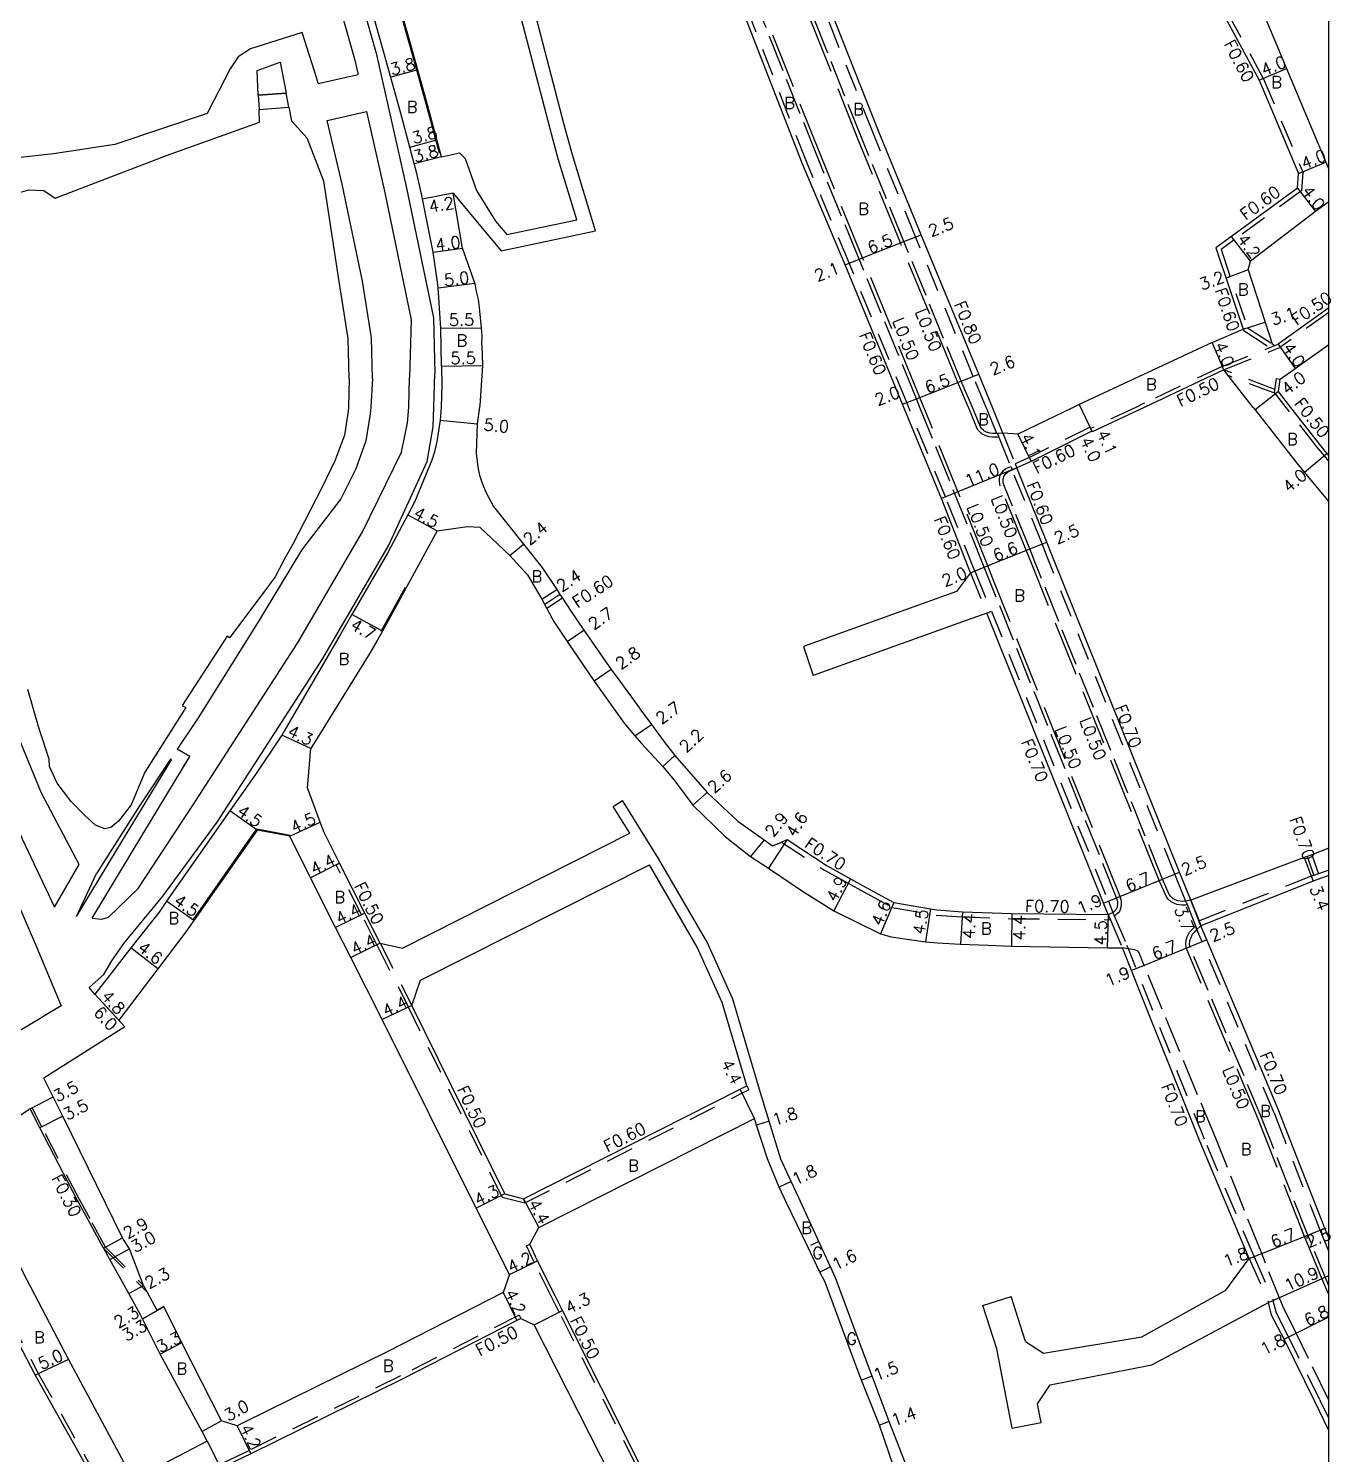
# Model space of a CAD drawing. Header units: metres. Extents: x -4000 to -3200, y -110400 to -109800.
# Drawn here: x -3375.6 to -3199.8, y -110187.7 to -109995.1 of the extents above; entities that cross this region are included whole.
import ezdxf

# ---------------------------------------------------------------- set-up
doc = ezdxf.new("R2010")
doc.units = ezdxf.units.M
doc.header["$LTSCALE"] = 2.5
for name, pattern in [('2213000', [1.5, 1, -0.5]), ('2227000', [2.5, 2, -0.5]), ('2232000', [2.5, 1.5, -1]), ('2233000', [4, 3, -1]), ('6301000', [1, 0.5, -0.5])]:
    doc.linetypes.add(name, pattern=pattern)
for name, color, linetype in [('2101000', 177, 'Continuous'), ('2102000', 191, 'Continuous'), ('2102001', 191, 'Continuous'), ('2203000', 5, 'Continuous'), ('2213000', 6, '2213000'), ('2227000', 3, '2227000'), ('2232000', 4, '2232000'), ('2233000', 62, '2233000'), ('6132000', 1, '6132000'), ('9201100', 215, 'Continuous'), ('9201500', 222, 'Continuous'), ('9202100', 82, 'Continuous'), ('9202200', 155, '6301000'), ('9203500', 155, 'Continuous'), ('9301100', 77, 'Continuous'), ('999', 7, 'Continuous')]:
    doc.layers.add(name, color=color, linetype=linetype)
doc.styles.add('Dm_Anotation', font='txt.shx', dxfattribs={"bigfont": 'pscdm.shx'})
doc.linetypes.add('6132000', pattern='A,1e-07,[100,DM.shx,S=0.25,R=0,X=0,Y=0],0.05,[100,DM.shx,S=0.2,R=0,X=0,Y=0],0.05,[100,DM.shx,S=0.15,R=0,X=0,Y=0],0.05,[100,DM.shx,S=0.1,R=0,X=0,Y=0],0.05,[100,DM.shx,S=0.05,R=0,X=0,Y=0],4.8', length=5)

msp = doc.modelspace()

# ---------------------------------------------------------------- linework, layer by layer
at = {"layer": '2101000'}
for points in [[(-3319.83, -110040.71), (-3319.94, -110035.58), (-3320.29, -110030.14), (-3320.41, -110029.35), (-3320.96, -110025.3), (-3322.55, -110017.44), (-3323.18, -110014.7), (-3325.38, -110006.42), (-3327.56, -109998.66), (-3330.09, -109989.71), (-3334.64, -109975.15)], [(-3319.86, -110012.42), (-3321.72, -110005.42), (-3323.9, -109997.63), (-3327.15, -109986.13), (-3330.82, -109973.99)], [(-3257.4, -110046.28), (-3257.57, -110045.86), (-3265.35, -110027.01), (-3271.13, -110013.3), (-3279.28, -109992.37), (-3282.12, -109985.39), (-3284.91, -109978.13), (-3285.67, -109976.34)], [(-3245.43, -110046.28), (-3247.29, -110041.81), (-3255.07, -110022.97), (-3260.77, -110009.05), (-3269, -109988.32), (-3271.83, -109981.22), (-3273.38, -109977.39)], [(-3240.74, -109981.78), (-3239.58, -109984.62), (-3234.02, -109983.07), (-3228.47, -109981.42), (-3221.47, -109979.52), (-3218.84, -109980.58), (-3213.21, -109993.01), (-3214.12, -109993.42), (-3209.4, -110002.09), (-3204.09, -110014.7)], [(-3209.56, -109991.36), (-3205.71, -110000.53), (-3200.41, -110013.15), (-3200, -110014.11)], [(-3204.25, -110016.66), (-3204.09, -110014.7)], [(-3314.39, -110037.89), (-3314.38, -110036.62), (-3314.44, -110035.52), (-3314.7, -110032.81), (-3314.87, -110031.73), (-3315.11, -110030.62), (-3315.26, -110029.84), (-3315.33, -110029.51), (-3315.48, -110029.1), (-3317, -110024.79), (-3318.28, -110017.35)], [(-3204.25, -110016.66), (-3213.14, -110023.18), (-3215.28, -110024.75)], [(-3200, -110018.52), (-3201.82, -110019.84), (-3210.61, -110026.53)], [(-3215.28, -110024.75), (-3211.56, -110035.72)], [(-3210.91, -110027.69), (-3210.61, -110026.53)], [(-3210.91, -110027.69), (-3208.61, -110034.76), (-3207.66, -110037.69)], [(-3200, -110032.85), (-3206.86, -110037.76)], [(-3215.77, -110037.52), (-3211.56, -110035.72)], [(-3314.39, -110037.89), (-3314.33, -110040.64), (-3314.69, -110046.04)], [(-3215.77, -110037.52), (-3233.72, -110045.9), (-3234.53, -110046.28)], [(-3207.66, -110037.69), (-3207.29, -110037.93)], [(-3207.29, -110037.93), (-3206.86, -110037.76)], [(-3206.6, -110042.45), (-3204.58, -110041.04), (-3200, -110037.77)], [(-3319.83, -110040.71), (-3319.81, -110043.26), (-3319.91, -110046.27)], [(-3214.21, -110041.2), (-3224.93, -110046.28)], [(-3210.23, -110046.28), (-3213.61, -110041.97), (-3214.21, -110041.2)], [(-3206.83, -110044.14), (-3206.6, -110042.45)], [(-3205.15, -110046.28), (-3206.83, -110044.14)], [(-3319.91, -110046.27), (-3320.01, -110048.01), (-3320.5, -110050.91), (-3320.81, -110052.3), (-3321.15, -110053.43), (-3323.48, -110059.07), (-3324.41, -110060.81), (-3327.16, -110065.96), (-3331.96, -110074.24), (-3333.55, -110077), (-3341.4, -110090.54), (-3344.99, -110095.88), (-3348.43, -110100.8), (-3356.97, -110113), (-3357.99, -110114.45), (-3361.79, -110119.3), (-3364.86, -110123.25), (-3366.65, -110125.52)], [(-3314.72, -110046.27), (-3315.04, -110048.5), (-3315.16, -110052.45)], [(-3314.69, -110046.04), (-3314.72, -110046.27)], [(-3248.39, -110068.61), (-3252.34, -110058.57), (-3257.4, -110046.28)], [(-3244.03, -110049.76), (-3245.43, -110046.28)], [(-3234.53, -110046.28), (-3242, -110049.9), (-3244.03, -110049.76)], [(-3224.93, -110046.28), (-3231.96, -110049.6), (-3232.01, -110049.51), (-3240.21, -110053.59), (-3242.14, -110054.46)], [(-3210.23, -110046.28), (-3209.98, -110046.6), (-3204.35, -110053.8), (-3203.28, -110055.09), (-3200, -110059.05)], [(-3200, -110052.78), (-3200.22, -110052.51), (-3201.24, -110051.28), (-3205.15, -110046.28)], [(-3315.16, -110052.45), (-3314.95, -110054.38), (-3314.74, -110055.42), (-3314.37, -110056.54), (-3313.88, -110057.72), (-3312.85, -110059.67), (-3308.77, -110064.75), (-3306.3, -110067.88), (-3304.29, -110070.88), (-3303.85, -110071.54), (-3303.53, -110072.04), (-3302.42, -110073.74), (-3300.64, -110076.36), (-3296.93, -110081.67), (-3295.75, -110083.28), (-3293.12, -110086.89), (-3293.05, -110087), (-3291.51, -110089.11), (-3289.78, -110091.44), (-3288.33, -110093.3), (-3283.97, -110098.29), (-3279.81, -110102.16), (-3276.27, -110104.7), (-3275.15, -110105.52)], [(-3218.63, -110112.84), (-3220.16, -110109.06), (-3237.41, -110066.21), (-3238.09, -110064.47), (-3242.14, -110054.46)], [(-3320.45, -110062.94), (-3316.36, -110062.38), (-3314.66, -110062.47), (-3310.61, -110066.29), (-3308.24, -110068.9), (-3306.29, -110072.21), (-3304.91, -110074.78), (-3304.68, -110075.22), (-3302.86, -110077.89), (-3299.23, -110083.27), (-3295.19, -110088.93), (-3293.72, -110090.66), (-3292.84, -110091.69), (-3289.95, -110094.78), (-3288.27, -110096.87), (-3285.93, -110100), (-3281.55, -110104.23), (-3278.1, -110106.96)], [(-3320.45, -110062.94), (-3323.21, -110068.11), (-3327.84, -110076.51), (-3328.53, -110077.76), (-3329.52, -110079.47), (-3337.5, -110092.34)], [(-3229.82, -110114.78), (-3230.44, -110113.25), (-3246.21, -110074.07)], [(-3328.13, -110118.67), (-3330.21, -110114.58), (-3333.61, -110107.87), (-3335.72, -110103.71), (-3336.24, -110102.3), (-3337.96, -110097.67), (-3337.5, -110092.34)], [(-3344.74, -110103.37), (-3353.29, -110115.58), (-3354.38, -110117.13), (-3358.16, -110122.13), (-3363.42, -110129.07)], [(-3340.32, -110104.21), (-3344.74, -110103.37)], [(-3310.67, -110163.4), (-3315.15, -110154.43), (-3327.85, -110128.96), (-3332.09, -110120.6), (-3334.15, -110116.53), (-3337.56, -110109.82), (-3340.32, -110104.21)], [(-3275.15, -110105.52), (-3273.95, -110104.99), (-3273.18, -110104.66)], [(-3273.18, -110104.66), (-3267.77, -110108.21), (-3264.6, -110109.95), (-3262.48, -110111.12), (-3258.74, -110113.18), (-3253.82, -110114.03), (-3252.97, -110114.17), (-3249.51, -110114.41), (-3242.82, -110114.65), (-3229.82, -110114.78)], [(-3200, -110105.84), (-3202.31, -110106.71), (-3202.96, -110106.96), (-3203.36, -110107.1), (-3218.63, -110112.84)], [(-3278.1, -110106.96), (-3275.68, -110108.52), (-3271.08, -110111.63), (-3266.88, -110114.29), (-3260.56, -110117.41), (-3259.13, -110117.8), (-3254.48, -110118.48), (-3252.88, -110118.63), (-3249.74, -110118.8), (-3246.06, -110118.93), (-3242.87, -110119.05), (-3229.93, -110119.28), (-3227.9, -110119.28)], [(-3200, -110109.52), (-3202.13, -110110.27), (-3217.29, -110116.29)], [(-3200, -110158.45), (-3200.54, -110157.16), (-3205.27, -110145.11), (-3206.76, -110141.31), (-3216.48, -110118.22), (-3217.29, -110116.29)], [(-3210.75, -110161.24), (-3217.45, -110145.4), (-3223.55, -110130.15), (-3225.18, -110126.09), (-3226.67, -110122.36), (-3227.9, -110119.28)], [(-3371.2, -110127.1), (-3376.74, -110130.47)], [(-3311.31, -110152.51), (-3323.88, -110127.06)], [(-3363.42, -110129.07), (-3362.61, -110129.96), (-3373.58, -110136.91)], [(-3349.56, -110183.17), (-3354.91, -110172.62), (-3357.37, -110167.75), (-3358.24, -110168.25), (-3359.56, -110165.85), (-3360.08, -110164.9), (-3362.01, -110159.94), (-3362.94, -110158.45), (-3371, -110142), (-3372.3, -110139.43), (-3373.58, -110136.91)], [(-3243.43, -110221.94), (-3241.69, -110221.01), (-3241.89, -110220.61), (-3243.39, -110217.66), (-3244.58, -110215.51), (-3251.21, -110203.5), (-3251.92, -110202.21), (-3254.42, -110195.97), (-3259.37, -110183.28), (-3261.71, -110177.12), (-3262.88, -110174.03), (-3266.65, -110163.86), (-3267.31, -110162.39), (-3268.87, -110158.93), (-3271.6, -110153.07), (-3272.62, -110150.86), (-3274.01, -110147.84), (-3275.58, -110142.71), (-3276.9, -110138.4), (-3277.26, -110137.19)], [(-3308.79, -110153.17), (-3279.53, -110138.37), (-3278.61, -110137.91)], [(-3375.42, -110141.03), (-3379.31, -110143.7), (-3377.63, -110159.36), (-3377.45, -110161.02), (-3375.84, -110164.12), (-3370.23, -110174.87), (-3361.49, -110191.15)], [(-3351.51, -110185.9), (-3352.18, -110184.63), (-3357.83, -110174.16), (-3360.24, -110169.4), (-3360.51, -110168.87), (-3362.1, -110165.98), (-3364.63, -110161.39), (-3365.46, -110159.89), (-3365.48, -110159.85), (-3367.59, -110156.02), (-3369.01, -110153.43), (-3374.11, -110143.61), (-3375.42, -110141.03)], [(-3306.69, -110157.04), (-3277.6, -110142.32)], [(-3245.07, -110218.29), (-3246.16, -110216.38), (-3252.79, -110204.35), (-3253.74, -110202.48), (-3256.28, -110196.7), (-3260.69, -110183.77), (-3263.11, -110177.67), (-3264.29, -110174.56), (-3268.04, -110164.43), (-3268.75, -110163.1), (-3270.39, -110159.66), (-3273.25, -110153.73), (-3274.25, -110151.62), (-3275.82, -110147.8), (-3277.3, -110143.23), (-3277.6, -110142.32)], [(-3311.31, -110152.51), (-3308.79, -110153.17)], [(-3307.92, -110159.33), (-3306.69, -110157.04)], [(-3287.11, -110200.9), (-3293.11, -110188.97), (-3303.5, -110168.28), (-3304.5, -110166.28), (-3306.9, -110161.54), (-3307.92, -110159.33)], [(-3381.65, -110163.77), (-3374.75, -110177.01), (-3365.48, -110193.43), (-3364.31, -110195.5)], [(-3310.67, -110163.4), (-3311.54, -110165.85)], [(-3311.54, -110165.85), (-3327.08, -110173.81), (-3346.66, -110183.46), (-3347.47, -110183.87)], [(-3200, -110184.46), (-3201.87, -110180.65), (-3206.06, -110172.12), (-3207.74, -110168.9), (-3208.17, -110167.18)], [(-3309.15, -110169.35), (-3309.69, -110169.62), (-3325.17, -110177.55), (-3345.58, -110187.62), (-3349.66, -110189.56), (-3359.66, -110194.71)], [(-3309.15, -110169.35), (-3307.34, -110170.21)], [(-3290.86, -110202.79), (-3296.86, -110190.85), (-3307.34, -110170.21)], [(-3347.47, -110183.87), (-3349.56, -110183.17)], [(-3351.51, -110185.9), (-3361.49, -110191.15)]]:
    msp.add_lwpolyline(points, dxfattribs=at)
at = {"layer": '2102000'}
for points in [[(-3389.94, -109902.06), (-3388.85, -109903.77), (-3384.47, -109908.68), (-3378.33, -109913.68), (-3374.35, -109916.98), (-3364.21, -109926.59), (-3354.44, -109936.93), (-3350.58, -109941.3), (-3347.39, -109947.9), (-3341.5, -109959.94), (-3338.1, -109968.51), (-3331.96, -109986.87), (-3328.69, -109998.44), (-3324.62, -110016.45), (-3320.93, -110034.2), (-3320.76, -110041.72)], [(-3394.02, -109903.73), (-3391.1, -109905.84), (-3386.58, -109913.65), (-3379.75, -109915.97), (-3376.14, -109919.15), (-3366.33, -109928.72), (-3356.65, -109938.96), (-3353.1, -109942.98), (-3350.1, -109949.18), (-3344.25, -109961.15), (-3340.92, -109969.53), (-3334.83, -109987.75), (-3331.6, -109999.19), (-3331.12, -110001.3)], [(-3319.86, -110012.42), (-3317.43, -110011.92), (-3316.67, -110012.65), (-3315.12, -110016.98), (-3312.58, -110021.12), (-3311.04, -110022.95), (-3301.59, -110020.94), (-3304.1, -110012.71), (-3305.19, -110008.65), (-3311.92, -109982.77)], [(-3318.28, -110017.35), (-3314.15, -110022.36), (-3311.8, -110025.15), (-3299.04, -110022.44), (-3302.18, -110012.16), (-3303.27, -110008.12), (-3309.98, -109982.27)], [(-3336.51, -110002.53), (-3336.67, -110001.85), (-3338.66, -109995.64), (-3345.66, -109997.84), (-3347.31, -109998.95), (-3348.38, -110000.57), (-3351.48, -110006.57), (-3363.99, -110010.76), (-3372.26, -110012.05), (-3380.82, -110012.98), (-3387.26, -110015.33), (-3391.36, -110017.65), (-3402.23, -110024.64), (-3402.16, -110025.4)], [(-3344.59, -110004.11), (-3344.74, -110000.8), (-3341.63, -109999.66), (-3340.84, -110003.83)], [(-3336.51, -110002.53), (-3331.12, -110001.3)], [(-3344.59, -110004.11), (-3340.84, -110003.83)], [(-3395.8, -110025.59), (-3395.61, -110026.56), (-3394.21, -110026.56), (-3389.67, -110023.73), (-3389.48, -110022.05), (-3384.06, -110020.08), (-3380.67, -110018.35), (-3375.6, -110016.9), (-3373.57, -110017.01), (-3372.02, -110018.01), (-3356.99, -110012.25), (-3344.41, -110007.77), (-3344.49, -110006.06)], [(-3344.49, -110006.06), (-3340.47, -110005.75)], [(-3340.47, -110005.75), (-3340.13, -110007.56)], [(-3335.31, -110007.55), (-3329.98, -110006.34)], [(-3329.98, -110006.34), (-3327.55, -110017.07), (-3323.94, -110034.46), (-3324.18, -110042.24)], [(-3332.3, -110042.41), (-3332.46, -110036.96), (-3333.67, -110029.28), (-3335.73, -110015.73), (-3338.01, -110009.93), (-3340.13, -110007.56)], [(-3329.15, -110042.36), (-3329.3, -110036.91), (-3330.51, -110029.23), (-3333.26, -110016.12), (-3335.31, -110007.55)], [(-3332.3, -110042.41), (-3332.42, -110046.27)], [(-3329.15, -110042.36), (-3329.41, -110046.27)], [(-3324.28, -110046.27), (-3324.18, -110042.24)], [(-3320.87, -110046.27), (-3320.76, -110041.72)], [(-3404.1, -110046.27), (-3397.28, -110064.68), (-3389, -110085.58), (-3380.74, -110104.81), (-3374.57, -110119.17), (-3371.2, -110127.1)], [(-3399.8, -110046.27), (-3393.28, -110063.49), (-3385.3, -110084.06), (-3376.48, -110104.58), (-3372.14, -110113.81)], [(-3368.8, -110108.05), (-3373.86, -110098.41), (-3376.97, -110090.83), (-3384.23, -110072.83), (-3392.01, -110052.73), (-3394.23, -110046.27)], [(-3332.42, -110046.27), (-3332.46, -110046.8), (-3332.97, -110050.04), (-3334.2, -110053.41), (-3335.99, -110057.05), (-3339.92, -110064.78), (-3341.13, -110066.94), (-3342.31, -110069.18), (-3344, -110071.43), (-3348.5, -110077.43), (-3348.79, -110077.17), (-3354.89, -110086.55), (-3354.38, -110086.8), (-3359.9, -110095.54), (-3361.75, -110099.98), (-3363.47, -110102.19), (-3364.49, -110103.04), (-3365.32, -110103.19), (-3366.57, -110102.7), (-3368.01, -110101.43), (-3369.89, -110099.48), (-3371.74, -110097.06), (-3372.79, -110094.77), (-3372.83, -110093.82), (-3374.19, -110089.72), (-3375.71, -110084.4)], [(-3367.01, -110115.26), (-3365.74, -110115.4), (-3364.82, -110115.14), (-3360.83, -110111.25), (-3353.47, -110100.09), (-3339.28, -110078.13), (-3330.53, -110063.11), (-3325.27, -110052.34), (-3324.44, -110048.36), (-3324.28, -110046.27)], [(-3362.75, -110118.72), (-3357.5, -110112.31), (-3350.13, -110102.3), (-3335.87, -110080.21), (-3327.01, -110065), (-3321.8, -110053.61), (-3320.98, -110048.89), (-3320.87, -110046.27)], [(-3329.41, -110046.27), (-3329.47, -110047.14), (-3330.05, -110050.8), (-3331.43, -110054.59), (-3333.43, -110058.64), (-3338.74, -110065.57), (-3344.52, -110075.11), (-3352.73, -110088.21), (-3355.53, -110092.43)], [(-3248.39, -110068.61), (-3250.32, -110071.15), (-3270.98, -110078.6)], [(-3246.21, -110074.07), (-3248.99, -110075.05), (-3269.65, -110082.51)], [(-3367.01, -110115.26), (-3360.21, -110103.95), (-3353.84, -110093.46), (-3355.53, -110092.43)], [(-3369.13, -110115.06), (-3361.89, -110103.07), (-3356.32, -110093.89), (-3356.45, -110093.8)], [(-3356.45, -110093.8), (-3360.64, -110100.1), (-3366.43, -110109.23)], [(-3294.42, -110103.8), (-3296.67, -110100.18)], [(-3280.5, -110126.23), (-3283.97, -110118.52), (-3290.54, -110107.2), (-3295.39, -110099.39)], [(-3328.13, -110118.67), (-3325.12, -110119.35), (-3294.42, -110103.8)], [(-3372.14, -110113.81), (-3368.8, -110108.05)], [(-3323.88, -110127.06), (-3322.7, -110123.66), (-3291.77, -110108.06)], [(-3281.94, -110126.66), (-3285.31, -110119.21), (-3291.77, -110108.06)], [(-3369.13, -110115.06), (-3366.43, -110109.23)], [(-3366.65, -110125.52), (-3367.45, -110124.63), (-3365.46, -110122.88), (-3364.36, -110121.03), (-3362.75, -110118.72)], [(-3278.61, -110137.91), (-3281.94, -110126.66)], [(-3277.26, -110137.19), (-3280.5, -110126.23)], [(-3240.99, -110172.45), (-3238.55, -110174.02), (-3225.29, -110171.82), (-3213.93, -110165.54), (-3210.75, -110161.24)], [(-3240.99, -110172.45), (-3242.92, -110166.38)], [(-3242.78, -110184.18), (-3244.87, -110173.44), (-3246.73, -110167.59)], [(-3239.35, -110180.87), (-3237.64, -110178.32), (-3223.93, -110175.62), (-3208.17, -110167.18)], [(-3238.86, -110183.42), (-3239.35, -110180.87)]]:
    msp.add_lwpolyline(points, dxfattribs=at)
at = {"layer": '2102001'}
for points in [[(-3270.98, -110078.6), (-3269.65, -110082.51)], [(-3296.67, -110100.18), (-3295.39, -110099.39)], [(-3246.73, -110167.59), (-3242.92, -110166.38)], [(-3242.78, -110184.18), (-3238.86, -110183.42)]]:
    msp.add_lwpolyline(points, dxfattribs=at)
at = {"layer": '2203000'}
for points in [[(-3344.59, -110004.11), (-3340.84, -110003.83)], [(-3344.49, -110006.06), (-3340.47, -110005.75)]]:
    msp.add_lwpolyline(points, dxfattribs=at)
at = {"layer": '2213000'}
for points in [[(-3244.03, -110049.76), (-3244.87, -110049.8), (-3244.97, -110049.81), (-3245.4, -110049.79), (-3245.78, -110049.75), (-3246.24, -110049.63), (-3246.59, -110049.44), (-3246.67, -110049.37)], [(-3244, -110056.36), (-3244.01, -110056.01), (-3243.91, -110055.63), (-3243.64, -110055.2), (-3243.37, -110054.99), (-3242.78, -110054.73), (-3242.14, -110054.46)], [(-3229.82, -110114.78), (-3229.18, -110114.49), (-3228.91, -110114.27), (-3228.67, -110114.04), (-3228.54, -110113.68)], [(-3218.63, -110112.84), (-3219.33, -110112.98), (-3219.49, -110113), (-3219.83, -110113.02), (-3220.4, -110112.94), (-3220.5, -110112.9)], [(-3218.81, -110118.76), (-3218.77, -110118.35), (-3218.67, -110117.97), (-3218.42, -110117.45), (-3218.04, -110117.04), (-3217.82, -110116.83), (-3217.29, -110116.29)], [(-3225.7, -110119.81), (-3225.84, -110119.69), (-3226.26, -110119.56), (-3227.09, -110119.42), (-3227.9, -110119.28)]]:
    msp.add_lwpolyline(points, dxfattribs=at)
at = {"layer": '2227000'}
for points in [[(-3255.24, -110046.28), (-3255.71, -110045.12), (-3263.45, -110026.26), (-3269.09, -110012.46), (-3280.17, -109984.6), (-3283.07, -109977.44), (-3286.57, -109968.94), (-3293.1, -109953.06), (-3295.64, -109946.51), (-3296.55, -109944.64)], [(-3248.13, -110046.28), (-3249.66, -110042.75), (-3257.4, -110023.88), (-3263.06, -110010.04), (-3274.15, -109982.16), (-3275.24, -109979.47), (-3275.27, -109979)], [(-3228.54, -110113.68), (-3228.5, -110113.39), (-3228.53, -110113.05), (-3228.68, -110112.53), (-3245.83, -110069.65), (-3246.54, -110067.86), (-3255.24, -110046.28)], [(-3246.91, -110049.12), (-3247.07, -110048.91), (-3248.13, -110046.28)], [(-3246.67, -110049.37), (-3246.91, -110049.12)], [(-3220.5, -110112.9), (-3220.76, -110112.81), (-3221.02, -110112.67), (-3221.36, -110112.36), (-3221.57, -110112.06), (-3222.47, -110110), (-3239.72, -110067.16), (-3240.41, -110065.4), (-3243.91, -110056.74), (-3244, -110056.36)], [(-3200, -110180.38), (-3204.44, -110171.33), (-3206.24, -110167.68), (-3209.08, -110160.57), (-3215.34, -110144.9), (-3224.96, -110121.66), (-3225.5, -110120.32), (-3225.63, -110119.97), (-3225.7, -110119.81)], [(-3200, -110164.95), (-3200.02, -110164.92), (-3202.86, -110158.09), (-3209.04, -110142.34), (-3218.8, -110119.16), (-3218.81, -110118.76)]]:
    msp.add_lwpolyline(points, dxfattribs=at)
at = {"layer": '2232000'}
for points in [[(-3256.75, -110046.28), (-3257.01, -110045.64), (-3264.8, -110026.79), (-3264.8, -110026.78), (-3270.57, -110013.07), (-3278.72, -109992.15), (-3281.56, -109985.17), (-3284.35, -109977.9), (-3285.12, -109976.11)], [(-3246.3, -110046.28), (-3248.03, -110042.12), (-3248.03, -110042.11), (-3255.82, -110023.26), (-3261.51, -110009.35), (-3269.74, -109988.62), (-3272.57, -109981.52), (-3274.12, -109977.69)], [(-3208.86, -110001.83), (-3213.28, -109993.7)], [(-3208.86, -110001.83), (-3203.48, -110014.6)], [(-3203.67, -110016.98), (-3203.48, -110014.6)], [(-3203.67, -110016.98), (-3212.78, -110023.66), (-3214.57, -110024.97)], [(-3214.57, -110024.97), (-3210.99, -110035.53)], [(-3200, -110033.47), (-3206.62, -110038.2)], [(-3211.56, -110035.72), (-3211.49, -110035.92)], [(-3211.49, -110035.92), (-3207.98, -110038.2)], [(-3210.99, -110035.53), (-3207.66, -110037.69)], [(-3214.42, -110040.75), (-3207.98, -110038.2), (-3207.29, -110037.93)], [(-3214, -110041.12), (-3206.62, -110038.2)], [(-3214.42, -110040.75), (-3224.9, -110045.71), (-3225.14, -110045.82)], [(-3214.21, -110041.2), (-3214, -110041.12)], [(-3207.3, -110043.87), (-3214.21, -110041.2)], [(-3207.23, -110044.43), (-3213.61, -110041.97)], [(-3207.35, -110044.28), (-3207.1, -110042.39)], [(-3207.1, -110042.39), (-3206.6, -110042.45)], [(-3205.79, -110046.28), (-3207.35, -110044.28)], [(-3247.83, -110068.39), (-3251.78, -110058.35), (-3256.55, -110046.77), (-3256.75, -110046.28)], [(-3246.17, -110046.58), (-3246.3, -110046.28)], [(-3244.87, -110049.8), (-3245.94, -110047.16), (-3246.17, -110046.58)], [(-3226.1, -110046.28), (-3232.18, -110049.15)], [(-3225.14, -110045.82), (-3226.1, -110046.28)], [(-3205.55, -110046.58), (-3205.79, -110046.28)], [(-3200, -110053.56), (-3200.6, -110052.83), (-3201.63, -110051.59), (-3205.32, -110046.88), (-3205.55, -110046.58)], [(-3244.77, -110049.8), (-3244.57, -110050.29), (-3242.97, -110054.26), (-3242.84, -110054.6), (-3242.78, -110054.73)], [(-3244.03, -110049.76), (-3242.36, -110053.91), (-3242.14, -110054.46)], [(-3232.01, -110049.51), (-3232.26, -110048.97), (-3240.46, -110053.05), (-3242.36, -110053.91)], [(-3219.29, -110113.1), (-3219.33, -110112.98), (-3219.4, -110112.82), (-3220.81, -110109.32), (-3238.06, -110066.47), (-3238.74, -110064.72), (-3242.78, -110054.73)], [(-3248.39, -110068.61), (-3246.21, -110074.07)], [(-3247.83, -110068.39), (-3247.79, -110068.5), (-3245.65, -110073.85)], [(-3303.85, -110071.54), (-3305.91, -110072.91)], [(-3303.53, -110072.04), (-3305.63, -110073.44)], [(-3246.21, -110074.07), (-3245.56, -110073.81), (-3229.79, -110112.99), (-3229.18, -110114.49), (-3229.13, -110114.6), (-3228.99, -110114.95), (-3227.29, -110118.93), (-3227.25, -110119.02)], [(-3273.95, -110104.99), (-3268.13, -110108.81), (-3264.94, -110110.56), (-3262.82, -110111.73), (-3258.97, -110113.85), (-3253.05, -110114.87), (-3249.56, -110115.1), (-3242.84, -110115.35), (-3229.52, -110115.48)], [(-3328.58, -110118.9), (-3330.65, -110114.8), (-3334.06, -110108.09), (-3333.61, -110107.87)], [(-3202.96, -110106.96), (-3202.06, -110109.51)], [(-3202.31, -110106.71), (-3201.4, -110109.28)], [(-3200, -110108.78), (-3201.4, -110109.28), (-3202.06, -110109.51), (-3202.38, -110109.62), (-3217.54, -110115.64)], [(-3219.29, -110113.1), (-3219.15, -110113.45), (-3218.03, -110116.32), (-3217.94, -110116.55)], [(-3218.63, -110112.84), (-3217.54, -110115.64), (-3217.29, -110116.29)], [(-3229.82, -110114.78), (-3229.52, -110115.48), (-3227.9, -110119.28)], [(-3207.41, -110141.58), (-3217.12, -110118.49), (-3217.82, -110116.83), (-3217.88, -110116.7), (-3217.9, -110116.65), (-3217.94, -110116.55)], [(-3328.58, -110118.9), (-3328.56, -110118.95), (-3324.47, -110126.99), (-3324.33, -110127.28)], [(-3328.13, -110118.67), (-3323.88, -110127.06)], [(-3210.11, -110160.97), (-3216.81, -110145.14), (-3227.09, -110119.42), (-3227.25, -110119.02)], [(-3311.65, -110152.94), (-3324.33, -110127.28)], [(-3308.59, -110153.74), (-3279.27, -110138.91), (-3278.34, -110138.45)], [(-3278.61, -110137.91), (-3278.34, -110138.45)], [(-3375.42, -110141.03), (-3375.15, -110140.89)], [(-3365.22, -110159.71), (-3367.32, -110155.88), (-3368.75, -110153.29), (-3373.84, -110143.47), (-3375.15, -110140.89)], [(-3207.41, -110141.58), (-3207.28, -110141.91), (-3206.07, -110144.99), (-3205.92, -110145.37)], [(-3200, -110160.27), (-3201.18, -110157.42), (-3205.92, -110145.37)], [(-3311.65, -110152.94), (-3308.59, -110153.74)], [(-3308.79, -110153.17), (-3308.59, -110153.74)], [(-3365.46, -110159.89), (-3359.56, -110165.85)], [(-3365.22, -110159.71), (-3360.08, -110164.9)], [(-3308.38, -110159.53), (-3307.92, -110159.33)], [(-3287.56, -110201.13), (-3293.55, -110189.19), (-3303.94, -110168.5), (-3304.95, -110166.51), (-3307.35, -110161.75), (-3308.38, -110159.53)], [(-3210.75, -110161.24), (-3208.17, -110167.18)], [(-3210.11, -110160.97), (-3210.08, -110161.02), (-3207.51, -110166.95)], [(-3381.1, -110163.75), (-3374.31, -110176.77), (-3363.78, -110195.43)], [(-3201.24, -110180.34), (-3205.44, -110171.81), (-3207.08, -110168.65), (-3207.51, -110166.95)], [(-3309.38, -110168.91), (-3325.39, -110177.1), (-3345.8, -110187.17), (-3349.88, -110189.11), (-3359.67, -110194.15), (-3359.88, -110194.26)], [(-3309.38, -110168.91), (-3309.15, -110169.35)], [(-3201.24, -110180.34), (-3201.18, -110180.47), (-3200, -110182.87)]]:
    msp.add_lwpolyline(points, dxfattribs=at)
at = {"layer": '2233000'}
for points in [[(-3254.7, -110046.28), (-3255.24, -110044.94), (-3262.98, -110026.08), (-3268.63, -110012.28), (-3279.71, -109984.42), (-3282.61, -109977.25), (-3286.1, -109968.75), (-3292.63, -109952.88), (-3295.18, -109946.31), (-3296.11, -109944.42)], [(-3248.67, -110046.28), (-3250.12, -110042.94), (-3257.86, -110024.07), (-3263.53, -110010.22), (-3274.61, -109982.35), (-3275.73, -109979.59), (-3275.77, -109978.99)], [(-3228.99, -110114.95), (-3228.89, -110114.91), (-3228.58, -110114.64), (-3228.24, -110114.32), (-3228.05, -110113.79), (-3228, -110113.4), (-3228.03, -110112.97), (-3228.2, -110112.37), (-3245.37, -110069.46), (-3246.07, -110067.68), (-3254.59, -110046.57), (-3254.7, -110046.28)], [(-3248.58, -110046.48), (-3248.67, -110046.28)], [(-3247.47, -110049.25), (-3248.58, -110046.48)], [(-3244.57, -110050.29), (-3244.97, -110050.31), (-3245.43, -110050.29), (-3245.87, -110050.25), (-3246.43, -110050.1), (-3246.86, -110049.86), (-3247.01, -110049.74), (-3247.47, -110049.25)], [(-3244.5, -110056.36), (-3244.51, -110055.95), (-3244.38, -110055.43), (-3244.01, -110054.86), (-3243.63, -110054.56), (-3242.97, -110054.26)], [(-3219.15, -110113.45), (-3219.43, -110113.5), (-3219.85, -110113.52), (-3220.52, -110113.43), (-3220.96, -110113.27), (-3221.31, -110113.09), (-3221.74, -110112.68), (-3222, -110112.31), (-3222.93, -110110.2), (-3240.18, -110067.34), (-3240.88, -110065.58), (-3244.39, -110056.89), (-3244.5, -110056.36)], [(-3200, -110166.09), (-3200.47, -110165.12), (-3203.32, -110158.27), (-3209.5, -110142.53), (-3219.29, -110119.27), (-3219.31, -110118.75), (-3219.27, -110118.26), (-3219.14, -110117.79), (-3218.83, -110117.17), (-3218.4, -110116.7), (-3218.03, -110116.32)]]:
    msp.add_lwpolyline(points, dxfattribs=at)
at = {"layer": '6132000'}
for points in [[(-3320.14, -110011.94), (-3321.86, -110005.46), (-3324.05, -109997.67), (-3327.29, -109986.17), (-3330.96, -109974.04)], [(-3328, -110076.52), (-3324.72, -110070.59)], [(-3353.36, -110115.46), (-3344.8, -110103.23)], [(-3344.8, -110103.23), (-3340.29, -110104.08)]]:
    msp.add_lwpolyline(points, dxfattribs=at)
at = {"layer": '9201100'}
for points in [[(-3323.05, -110000.67), (-3326.71, -110001.69)], [(-3209.4, -110002.09), (-3205.71, -110000.53)], [(-3324.13, -110011.13), (-3320.46, -110010.15)], [(-3319.86, -110012.42), (-3323.53, -110013.4)], [(-3204.09, -110014.7), (-3200.41, -110013.15)], [(-3318.28, -110017.35), (-3322.4, -110018.18)], [(-3204.25, -110016.66), (-3201.82, -110019.84)], [(-3257.4, -110023.88), (-3255.07, -110022.97)], [(-3210.61, -110026.53), (-3213.14, -110023.18)], [(-3320.96, -110025.3), (-3317, -110024.79)], [(-3263.45, -110026.26), (-3257.4, -110023.88)], [(-3265.35, -110027.01), (-3263.45, -110026.26)], [(-3210.91, -110027.69), (-3213.9, -110028.81)], [(-3320.29, -110030.14), (-3315.33, -110029.51)], [(-3211.56, -110035.72), (-3208.61, -110034.76)], [(-3319.94, -110035.58), (-3314.44, -110035.52)], [(-3214.21, -110041.2), (-3215.77, -110037.52)], [(-3206.86, -110037.76), (-3204.58, -110041.04)], [(-3319.83, -110040.71), (-3314.33, -110040.64)], [(-3255.71, -110045.12), (-3249.66, -110042.75)], [(-3249.66, -110042.75), (-3247.29, -110041.81)], [(-3206.83, -110044.14), (-3209.98, -110046.6)], [(-3257.57, -110045.86), (-3255.71, -110045.12)], [(-3233.72, -110045.9), (-3231.96, -110049.6)], [(-3233.72, -110045.9), (-3232.01, -110049.51)], [(-3320.01, -110048.01), (-3315.04, -110048.5)], [(-3242, -110049.9), (-3240.21, -110053.59)], [(-3200.22, -110052.51), (-3203.28, -110055.09)], [(-3242.14, -110054.46), (-3252.34, -110058.57)], [(-3324.41, -110060.81), (-3320.45, -110062.94)], [(-3310.61, -110066.29), (-3308.77, -110064.75)], [(-3246.54, -110067.86), (-3240.41, -110065.4)], [(-3240.41, -110065.4), (-3238.09, -110064.47)], [(-3248.39, -110068.61), (-3246.54, -110067.86)], [(-3306.29, -110072.21), (-3304.29, -110070.88)], [(-3327.84, -110076.51), (-3331.96, -110074.24)], [(-3302.86, -110077.89), (-3300.64, -110076.36)], [(-3296.93, -110081.67), (-3299.23, -110083.27)], [(-3293.72, -110090.66), (-3291.51, -110089.11)], [(-3337.5, -110092.34), (-3341.4, -110090.54)], [(-3289.95, -110094.78), (-3288.33, -110093.3)], [(-3285.93, -110100), (-3283.97, -110098.29)], [(-3344.74, -110103.37), (-3348.43, -110100.8)], [(-3340.32, -110104.21), (-3336.24, -110102.3)], [(-3276.27, -110104.7), (-3278.1, -110106.96)], [(-3273.18, -110104.66), (-3275.68, -110108.52)], [(-3333.61, -110107.87), (-3337.56, -110109.82)], [(-3203.36, -110107.1), (-3202.13, -110110.27)], [(-3264.6, -110109.95), (-3266.88, -110114.29)], [(-3228.68, -110112.53), (-3222.47, -110110)], [(-3222.47, -110110), (-3220.16, -110109.06)], [(-3353.29, -110115.58), (-3356.97, -110113)], [(-3258.74, -110113.18), (-3260.56, -110117.41)], [(-3253.82, -110114.03), (-3254.48, -110118.48)], [(-3230.44, -110113.25), (-3228.68, -110112.53)], [(-3217.29, -110116.29), (-3218.63, -110112.84)], [(-3330.21, -110114.58), (-3334.15, -110116.53)], [(-3249.51, -110114.41), (-3249.74, -110118.8)], [(-3242.82, -110114.65), (-3242.87, -110119.05)], [(-3229.82, -110114.78), (-3229.93, -110119.28)], [(-3216.48, -110118.22), (-3218.8, -110119.16)], [(-3358.16, -110122.13), (-3361.79, -110119.3)], [(-3328.13, -110118.67), (-3332.09, -110120.6)], [(-3218.8, -110119.16), (-3224.96, -110121.66)], [(-3224.96, -110121.66), (-3226.67, -110122.36)], [(-3363.42, -110129.07), (-3366.65, -110125.52)], [(-3323.88, -110127.06), (-3327.85, -110128.96)], [(-3277.6, -110142.32), (-3279.53, -110138.37)], [(-3375.42, -110141.03), (-3372.3, -110139.43)], [(-3371, -110142), (-3374.11, -110143.61)], [(-3275.58, -110142.71), (-3277.3, -110143.23)], [(-3272.62, -110150.86), (-3274.25, -110151.62)], [(-3311.31, -110152.51), (-3315.15, -110154.43)], [(-3308.79, -110153.17), (-3306.69, -110157.04)], [(-3365.48, -110159.85), (-3362.94, -110158.45)], [(-3209.08, -110160.57), (-3202.86, -110158.09)], [(-3202.86, -110158.09), (-3200.54, -110157.16)], [(-3364.63, -110161.39), (-3362.01, -110159.94)], [(-3210.75, -110161.24), (-3209.08, -110160.57)], [(-3310.67, -110163.4), (-3306.9, -110161.54)], [(-3267.31, -110162.39), (-3268.75, -110163.1)], [(-3208.17, -110167.18), (-3200, -110163.55)], [(-3362.1, -110165.98), (-3360.08, -110164.9)], [(-3311.54, -110165.85), (-3309.69, -110169.62)], [(-3360.24, -110169.4), (-3357.37, -110167.75)], [(-3360.24, -110169.4), (-3358.24, -110168.25)], [(-3307.34, -110170.21), (-3303.5, -110168.28)], [(-3204.44, -110171.33), (-3200, -110169.14)], [(-3206.06, -110172.12), (-3204.44, -110171.33)], [(-3354.91, -110172.62), (-3357.83, -110174.16)], [(-3370.23, -110174.87), (-3374.75, -110177.01)], [(-3261.71, -110177.12), (-3263.11, -110177.67)], [(-3349.56, -110183.17), (-3352.18, -110184.63)], [(-3259.37, -110183.28), (-3260.69, -110183.77)], [(-3347.47, -110183.87), (-3345.58, -110187.62)], [(-3351.51, -110185.9), (-3349.66, -110189.56)]]:
    msp.add_lwpolyline(points, dxfattribs=at)
at = {"layer": '9201100', "flags": 128}
msp.add_lwpolyline([(-3366.65, -110125.52), (-3362.61, -110129.96)], dxfattribs=at)
at = {"layer": '9202200'}
msp.add_lwpolyline([(-3268.87, -110158.93), (-3270.39, -110159.66)], dxfattribs=at)
at = {"layer": '9301100'}
msp.add_lwpolyline([(-3344.49, -110006.06), (-3340.47, -110005.75), (-3340.84, -110003.83), (-3344.59, -110004.11)], close=True, dxfattribs=at)
at = {"layer": '999'}
msp.add_lwpolyline([(-4000, -110400), (-3200, -110400), (-3200, -109800), (-4000, -109800)], close=True, dxfattribs=at)

# ---------------------------------------------------------------- texts
at = {"layer": '9201500', "style": 'Dm_Anotation'}
for s, rotation, p in [('3.8', 14.8862, (-3326.55, -110001.45)), ('4.0', 22.0553, (-3208.77, -110001.52)), ('3.8', 14.883, (-3323.6, -110010.73)), ('3.8', 14.9795, (-3323.43, -110013.23)), ('4.0', 22.0479, (-3203.36, -110014.15)), ('4.2', 10.1473, (-3321.42, -110019.98)), ('4.0', 307.2947, (-3203.74, -110017.11)), ('2.5', 21.4636, (-3253.71, -110023.29)), ('4.0', 7.3623, (-3320.58, -110025.15)), ('6.5', 21.4636, (-3261.95, -110025.56)), ('4.2', 307.0453, (-3212.5, -110023.61)), ('2.1', 21.4636, (-3269.1, -110029.33)), ('5.0', 7.2501, (-3319.41, -110029.93)), ('3.2', 20.5846, (-3217.15, -110030.5)), ('3.1', 18.1362, (-3207.56, -110035.25)), ('5.5', 0.6895, (-3318.85, -110035.27)), ('5.5', 0.6895, (-3318.63, -110040.44)), ('4.0', 292.9535, (-3215.52, -110037.85)), ('4.0', 304.708, (-3206.34, -110038.22)), ('2.6', 21.4636, (-3245.4, -110041.94)), ('6.5', 21.4636, (-3254.21, -110044.43)), ('4.0', 38.0564, (-3205.64, -110044.68)), ('2.0', 21.4636, (-3260.94, -110046.1)), ('5.0', 354.3692, (-3314.22, -110049.38)), ('4.1', 295.8625, (-3241.71, -110050.27)), ('4.0', 295.3057, (-3233.64, -110050.74)), ('4.1', 295.3057, (-3231.41, -110049.8)), ('11.0', 21.9276, (-3248.76, -110057.02)), ('4.0', 40.0652, (-3205.42, -110057.9)), ('4.5', 331.7446, (-3323.79, -110061.03)), ('2.4', 39.8139, (-3307.98, -110064.99)), ('2.5', 21.9287, (-3236.73, -110064.78)), ('6.6', 21.9287, (-3245, -110067.14)), ('2.0', 21.9287, (-3251.87, -110070.55)), ('2.4', 33.5261, (-3303.65, -110071.28)), ('2.7', 34.6756, (-3299.32, -110076.42)), ('4.7', 331.1099, (-3332.32, -110076.12)), ('2.8', 34.6784, (-3295.65, -110081.76)), ('2.7', 35.0751, (-3290.19, -110089.16)), ('4.3', 335.2485, (-3340.8, -110090.6)), ('2.2', 42.38, (-3286.83, -110093.02)), ('2.6', 41.2073, (-3283.05, -110098.5)), ('4.5', 325.059, (-3347.6, -110101.16)), ('4.5', 25.1353, (-3339.77, -110103.84)), ('2.9', 51.0844, (-3275.06, -110104.46)), ('4.6', 57.1098, (-3272.13, -110104.5)), ('4.4', 26.3167, (-3337.07, -110109.46)), ('2.5', 22.166, (-3219.53, -110109.57)), ('4.9', 62.303, (-3266.6, -110113.22)), ('6.7', 22.166, (-3227.09, -110111.78)), ('4.5', 324.9914, (-3356.16, -110113.25)), ('1.9', 22.166, (-3233.63, -110114.74)), ('3.4', 291.1393, (-3202.62, -110111.22)), ('4.4', 26.3165, (-3333.66, -110116.17)), ('4.6', 66.7593, (-3260.42, -110116.47)), ('4.5', 81.5506, (-3254.6, -110117.58)), ('3.7', 291.3166, (-3220.91, -110114.03)), ('4.4', 87.0867, (-3247.88, -110118.1)), ('4.4', 89.2545, (-3241.04, -110118.27)), ('4.5', 88.5714, (-3230.07, -110118.98)), ('2.5', 22.1101, (-3215.7, -110118.49)), ('4.4', 25.9682, (-3331.59, -110120.25)), ('6.7', 22.1101, (-3223.53, -110120.94)), ('4.6', 322.0233, (-3361.02, -110119.55)), ('1.9', 22.1101, (-3229.86, -110124.52)), ('4.8', 312.2786, (-3365.92, -110125.93)), ('4.4', 25.5636, (-3327.35, -110128.61)), ('6.0', 312.2787, (-3366.95, -110128.08)), ('4.4', 296.1037, (-3282.14, -110134.86)), ('3.5', 27.1049, (-3371.76, -110140.17)), ('3.5', 27.2991, (-3370.41, -110142.63)), ('1.8', 17.0174, (-3274.89, -110143.3)), ('1.8', 24.7194, (-3272.07, -110151.37)), ('4.3', 26.5131, (-3314.95, -110154.18)), ('4.4', 298.4831, (-3308.2, -110153.8)), ('2.9', 28.8347, (-3362.27, -110158.66)), ('3.0', 28.834, (-3361.24, -110160.53)), ('6.7', 21.7826, (-3207.49, -110159.83)), ('2.5', 21.7826, (-3202.71, -110159.81)), ('4.2', 26.2933, (-3310.46, -110163.2)), ('1.6', 26.273, (-3266.63, -110162.89)), ('1.8', 21.7826, (-3213.86, -110162.43)), ('2.3', 28.2089, (-3359.38, -110165.39)), ('10.9', 23.9481, (-3205.57, -110165.71)), ('4.2', 296.0803, (-3311.35, -110165.9)), ('4.3', 26.6667, (-3302.65, -110168.75)), ('2.3', 29.9185, (-3363.5, -110170.71)), ('6.8', 26.1655, (-3202.87, -110170.45)), ('3.3', 29.9185, (-3362.42, -110172.5)), ('3.3', 27.8626, (-3357.83, -110174.05)), ('1.8', 26.1655, (-3208.77, -110174.31)), ('5.0', 25.3146, (-3373.88, -110176.32)), ('1.5', 21.3547, (-3261.15, -110177.8)), ('3.0', 29.0603, (-3348.65, -110183.3)), ('1.4', 20.1765, (-3258.75, -110183.91)), ('4.2', 296.7303, (-3347.13, -110184.12))]:
    msp.add_text(s, height=1.6, rotation=rotation, dxfattribs=at).set_placement(p)
at = {"layer": '9202100', "style": 'Dm_Anotation'}
for s, p in [('B', (-3207.79, -110003.15)), ('B', (-3273.56, -110005.96)), ('B', (-3324.53, -110006.5)), ('B', (-3264.26, -110006.81)), ('B', (-3263.57, -110020.27)), ('B', (-3212.29, -110031.15)), ('B', (-3317.82, -110038.05)), ('B', (-3224.71, -110043.97)), ('B', (-3247.37, -110048.7)), ('B', (-3205.64, -110051.38)), ('B', (-3307.71, -110069.91)), ('B', (-3242.5, -110072.5)), ('B', (-3333.75, -110081.06)), ('B', (-3334.32, -110113.23)), ('B', (-3356.73, -110116.07)), ('B', (-3247, -110117.48)), ('B', (-3218.09, -110142.84)), ('B', (-3209.3, -110142.12)), ('B', (-3211.91, -110147.29)), ('B', (-3294.65, -110149.5)), ('B', (-3271.26, -110157.9)), ('G', (-3269.77, -110161.3)), ('B', (-3374.89, -110172.7)), ('G', (-3265.18, -110172.88)), ('B', (-3355.64, -110176.93)), ('B', (-3327.76, -110176.54))]:
    msp.add_text(s, height=1.6, dxfattribs=at).set_placement(p)
at = {"layer": '9203500', "style": 'Dm_Anotation'}
for s, rotation, p in [('F0.60', 297.7987, (-3214.25, -109997.19)), ('F0.60', 36.2462, (-3211.25, -110021.09)), ('F0.60', 288.7482, (-3215.47, -110030.47)), ('F0.50', 34.8799, (-3204.36, -110035.3)), ('L0.50', 291.3963, (-3255.92, -110033.36)), ('F0.80', 292.5746, (-3250.67, -110032.35)), ('L0.50', 291.7474, (-3259, -110034.57)), ('F0.60', 292.5004, (-3263.51, -110036.52)), ('F0.50', 25.3311, (-3220.08, -110046.22)), ('F0.50', 308.056, (-3204.76, -110045.81)), ('F0.60', 26.453, (-3239.47, -110055.29)), ('F0.60', 291.4733, (-3240.9, -110056.7)), ('L0.50', 291.4733, (-3245.68, -110058.55)), ('L0.50', 291.4733, (-3248.94, -110059.73)), ('F0.60', 291.4733, (-3253.4, -110061.39)), ('F0.60', 33.5805, (-3301.49, -110073.46)), ('F0.70', 291.9275, (-3228.98, -110086.85)), ('L0.50', 291.9274, (-3233.72, -110088.57)), ('F0.70', 291.9285, (-3241.61, -110091.47)), ('L0.50', 291.8044, (-3237.07, -110089.75)), ('F0.70', 289.4249, (-3205.36, -110101.9)), ('F0.70', 326.7232, (-3270.95, -110105.6)), ('F0.50', 296.9164, (-3331.72, -110110.92)), ('F0.70', 359.3932, (-3241.06, -110114.44)), ('F0.70', 292.82, (-3209.39, -110133.75)), ('L0.50', 292.8168, (-3214.45, -110135.74)), ('F0.50', 296.2933, (-3317.82, -110138.42)), ('F0.70', 291.7953, (-3222.73, -110138)), ('F0.60', 26.8303, (-3297.44, -110146.93)), ('F0.30', 297.417, (-3372.61, -110150.44)), ('F0.50', 296.6658, (-3302.55, -110169.61)), ('F0.50', 27.0944, (-3314.71, -110174.46))]:
    msp.add_text(s, height=1.6, rotation=rotation, dxfattribs=at).set_placement(p)

doc.saveas('drawing.dxf')
